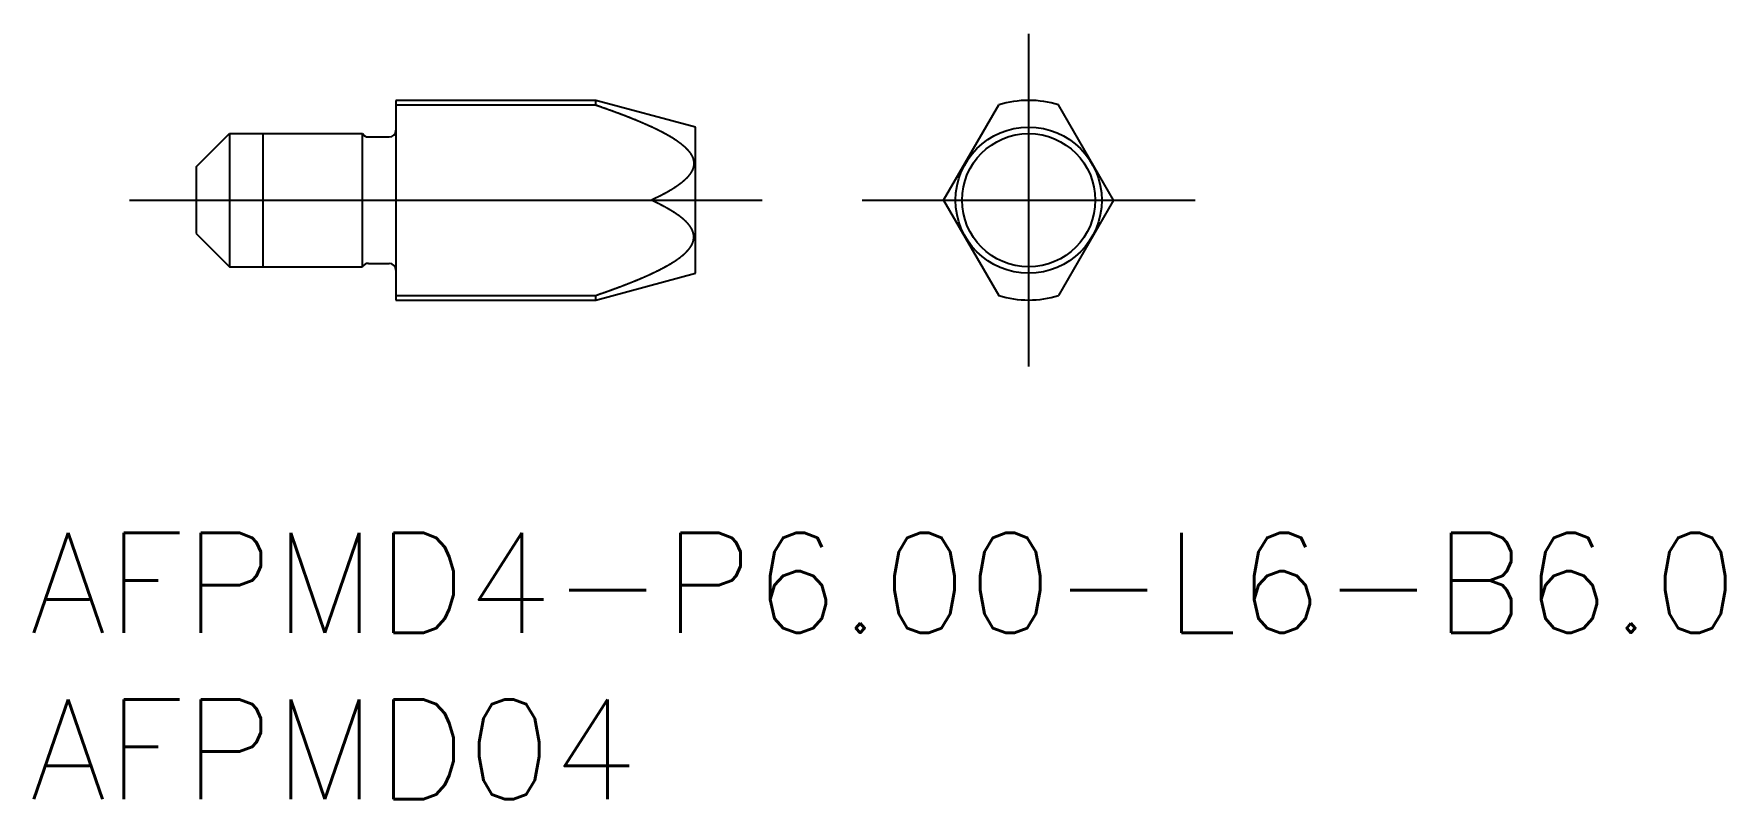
# Model space of a CAD drawing. Extents: x -29.9 to 20.9, y -18 to 5.
import ezdxf

# ---------------------------------------------------------------- set-up
doc = ezdxf.new("R2010")
doc.units = 0
doc.linetypes.add('CENTER', pattern=[50.8, 31.75, -6.35, 6.35, -6.35])
doc.linetypes.add('DASHED', pattern=[19.05, 12.7, -6.35])
doc.layers.get('0').update_dxf_attribs({"linetype": 'CONTINUOUS'})
doc.layers.add('CENTER', color=1, linetype='CONTINUOUS')
doc.styles.get("Standard").update_dxf_attribs({"font": 'txt.shx', "height": 3, "bigfont": 'bigfont.shx'})

msp = doc.modelspace()

# ---------------------------------------------------------------- linework, layer by layer
at = {"color": 7, "linetype": 'CONTINUOUS'}
for p, q in [((-19, 3), (-19, -3)), ((-13, 3), (-19, 3)), ((-19, 2.862), (-13, 2.862)), ((-10, 2.196), (-13, 3)), ((-13, 2.862), (-13, 3)), ((-2.552, 0), (-0.9, 2.862)), ((2.552, 0), (0.9, 2.862)), ((-10, 0), (-10, 2.196)), ((-25, 1), (-24, 2)), ((-24, 2), (-20, 2)), ((-24, 2), (-24, -2)), ((-23, 2), (-23, -2)), ((-20, -2), (-20, 2)), ((-19.827, 1.9), (-19.2, 1.9)), ((-25, 1), (-25, -1)), ((-19, 0), (-11.329, 0)), ((-10, -2.196), (-10, 0)), ((-2.552, 0), (-0.9, -2.862)), ((2.552, 0), (0.9, -2.862)), ((-25, -1), (-24, -2)), ((-24, -2), (-20, -2)), ((-19.827, -1.9), (-19.2, -1.9)), ((-13, -3), (-10, -2.196)), ((-19, -2.862), (-13, -2.862)), ((-19, -3), (-13, -3)), ((-13, -3), (-13, -2.862))]:
    msp.add_line(p, q, dxfattribs=at)
at = {"color": 7}
for points in [[(-13, 2.862, 0), (-12.993, 2.859, 0), (-12.985, 2.857, 0), (-12.978, 2.854, 0), (-12.97, 2.852, 0), (-12.963, 2.849, 0), (-12.956, 2.847, 0), (-12.948, 2.844, 0), (-12.941, 2.841, 0), (-12.934, 2.839, 0), (-12.926, 2.836, 0), (-12.919, 2.834, 0), (-12.911, 2.831, 0), (-12.904, 2.829, 0), (-12.897, 2.826, 0), (-12.889, 2.824, 0), (-12.882, 2.821, 0), (-12.874, 2.818, 0), (-12.867, 2.816, 0), (-12.86, 2.813, 0), (-12.852, 2.811, 0), (-12.845, 2.808, 0), (-12.838, 2.806, 0), (-12.83, 2.803, 0), (-12.823, 2.8, 0), (-12.816, 2.798, 0), (-12.808, 2.795, 0), (-12.801, 2.793, 0), (-12.793, 2.79, 0), (-12.786, 2.788, 0), (-12.779, 2.785, 0), (-12.771, 2.782, 0), (-12.764, 2.78, 0), (-12.757, 2.777, 0), (-12.749, 2.775, 0), (-12.742, 2.772, 0), (-12.734, 2.769, 0), (-12.727, 2.767, 0), (-12.72, 2.764, 0), (-12.712, 2.762, 0), (-12.705, 2.759, 0), (-12.698, 2.756, 0), (-12.69, 2.754, 0), (-12.683, 2.751, 0), (-12.676, 2.749, 0), (-12.668, 2.746, 0), (-12.661, 2.743, 0), (-12.654, 2.741, 0), (-12.646, 2.738, 0), (-12.639, 2.735, 0), (-12.632, 2.733, 0), (-12.624, 2.73, 0), (-12.617, 2.728, 0), (-12.61, 2.725, 0), (-12.602, 2.722, 0), (-12.595, 2.72, 0), (-12.588, 2.717, 0), (-12.58, 2.714, 0), (-12.573, 2.712, 0), (-12.566, 2.709, 0), (-12.558, 2.706, 0), (-12.551, 2.704, 0), (-12.543, 2.701, 0), (-12.536, 2.699, 0), (-12.529, 2.696, 0), (-12.521, 2.693, 0), (-12.514, 2.691, 0), (-12.507, 2.688, 0), (-12.499, 2.685, 0), (-12.492, 2.683, 0), (-12.485, 2.68, 0), (-12.477, 2.677, 0), (-12.47, 2.675, 0), (-12.463, 2.672, 0), (-12.456, 2.669, 0), (-12.448, 2.666, 0), (-12.441, 2.664, 0), (-12.434, 2.661, 0), (-12.426, 2.658, 0), (-12.419, 2.656, 0), (-12.412, 2.653, 0), (-12.404, 2.65, 0), (-12.397, 2.648, 0), (-12.39, 2.645, 0), (-12.383, 2.642, 0), (-12.375, 2.64, 0), (-12.368, 2.637, 0), (-12.361, 2.634, 0), (-12.353, 2.631, 0), (-12.346, 2.629, 0), (-12.339, 2.626, 0), (-12.331, 2.623, 0), (-12.324, 2.621, 0), (-12.317, 2.618, 0), (-12.309, 2.615, 0), (-12.302, 2.612, 0), (-12.295, 2.61, 0), (-12.288, 2.607, 0), (-12.28, 2.604, 0), (-12.273, 2.601, 0), (-12.266, 2.599, 0), (-12.258, 2.596, 0), (-12.251, 2.593, 0), (-12.244, 2.59, 0), (-12.237, 2.588, 0), (-12.229, 2.585, 0), (-12.222, 2.582, 0), (-12.215, 2.579, 0), (-12.208, 2.577, 0), (-12.2, 2.574, 0), (-12.193, 2.571, 0), (-12.186, 2.568, 0), (-12.179, 2.565, 0), (-12.171, 2.563, 0), (-12.164, 2.56, 0), (-12.157, 2.557, 0), (-12.149, 2.554, 0), (-12.142, 2.551, 0), (-12.135, 2.549, 0), (-12.128, 2.546, 0), (-12.12, 2.543, 0), (-12.113, 2.54, 0), (-12.106, 2.537, 0), (-12.099, 2.535, 0), (-12.091, 2.532, 0), (-12.084, 2.529, 0), (-12.077, 2.526, 0), (-12.07, 2.523, 0), (-12.062, 2.521, 0), (-12.055, 2.518, 0), (-12.048, 2.515, 0), (-12.041, 2.512, 0), (-12.034, 2.509, 0), (-12.026, 2.506, 0), (-12.019, 2.504, 0), (-12.012, 2.501, 0), (-12.005, 2.498, 0), (-11.998, 2.495, 0), (-11.99, 2.492, 0), (-11.983, 2.489, 0), (-11.976, 2.486, 0), (-11.969, 2.483, 0), (-11.961, 2.481, 0), (-11.954, 2.478, 0), (-11.947, 2.475, 0), (-11.94, 2.472, 0), (-11.932, 2.469, 0), (-11.925, 2.466, 0), (-11.918, 2.463, 0), (-11.911, 2.46, 0), (-11.904, 2.458, 0), (-11.896, 2.455, 0), (-11.889, 2.452, 0), (-11.882, 2.449, 0), (-11.875, 2.446, 0), (-11.868, 2.443, 0), (-11.861, 2.44, 0), (-11.853, 2.437, 0), (-11.846, 2.434, 0), (-11.839, 2.431, 0), (-11.832, 2.428, 0), (-11.825, 2.425, 0), (-11.817, 2.422, 0), (-11.81, 2.42, 0), (-11.803, 2.417, 0), (-11.796, 2.414, 0), (-11.789, 2.411, 0), (-11.782, 2.408, 0), (-11.774, 2.405, 0), (-11.767, 2.402, 0), (-11.76, 2.399, 0), (-11.753, 2.396, 0), (-11.746, 2.393, 0), (-11.739, 2.39, 0), (-11.731, 2.387, 0), (-11.724, 2.384, 0), (-11.717, 2.381, 0), (-11.71, 2.378, 0), (-11.703, 2.375, 0), (-11.696, 2.372, 0), (-11.688, 2.369, 0), (-11.681, 2.366, 0), (-11.674, 2.363, 0), (-11.667, 2.36, 0), (-11.66, 2.357, 0), (-11.653, 2.354, 0), (-11.646, 2.351, 0), (-11.639, 2.348, 0), (-11.631, 2.345, 0), (-11.624, 2.342, 0), (-11.617, 2.339, 0), (-11.61, 2.336, 0), (-11.603, 2.333, 0), (-11.596, 2.329, 0), (-11.589, 2.326, 0), (-11.582, 2.323, 0), (-11.575, 2.32, 0), (-11.567, 2.317, 0), (-11.56, 2.314, 0), (-11.553, 2.311, 0), (-11.546, 2.308, 0), (-11.539, 2.305, 0), (-11.532, 2.302, 0), (-11.525, 2.299, 0), (-11.518, 2.296, 0), (-11.511, 2.292, 0), (-11.504, 2.289, 0), (-11.496, 2.286, 0), (-11.489, 2.283, 0), (-11.482, 2.28, 0), (-11.475, 2.277, 0), (-11.468, 2.274, 0), (-11.461, 2.27, 0), (-11.454, 2.267, 0), (-11.447, 2.264, 0), (-11.44, 2.261, 0), (-11.433, 2.258, 0), (-11.426, 2.255, 0), (-11.419, 2.251, 0), (-11.412, 2.248, 0), (-11.405, 2.245, 0), (-11.398, 2.242, 0), (-11.39, 2.239, 0), (-11.383, 2.235, 0), (-11.376, 2.232, 0), (-11.369, 2.229, 0), (-11.362, 2.226, 0), (-11.355, 2.223, 0), (-11.348, 2.219, 0), (-11.341, 2.216, 0), (-11.334, 2.213, 0), (-11.327, 2.21, 0), (-11.32, 2.206, 0), (-11.313, 2.203, 0), (-11.306, 2.2, 0), (-11.299, 2.196, 0), (-11.292, 2.193, 0), (-11.285, 2.19, 0), (-11.278, 2.187, 0), (-11.271, 2.183, 0), (-11.264, 2.18, 0), (-11.257, 2.177, 0), (-11.25, 2.173, 0), (-11.243, 2.17, 0), (-11.236, 2.167, 0), (-11.229, 2.163, 0), (-11.222, 2.16, 0), (-11.216, 2.157, 0), (-11.209, 2.153, 0), (-11.202, 2.15, 0), (-11.195, 2.147, 0), (-11.188, 2.143, 0), (-11.181, 2.14, 0), (-11.174, 2.136, 0), (-11.167, 2.133, 0), (-11.16, 2.13, 0), (-11.153, 2.126, 0), (-11.146, 2.123, 0), (-11.139, 2.119, 0), (-11.132, 2.116, 0), (-11.126, 2.113, 0), (-11.119, 2.109, 0), (-11.112, 2.106, 0), (-11.105, 2.102, 0), (-11.098, 2.099, 0), (-11.091, 2.095, 0), (-11.084, 2.092, 0), (-11.077, 2.088, 0), (-11.07, 2.085, 0), (-11.064, 2.081, 0), (-11.057, 2.078, 0), (-11.05, 2.074, 0), (-11.043, 2.071, 0), (-11.036, 2.067, 0), (-11.029, 2.064, 0), (-11.023, 2.06, 0), (-11.016, 2.057, 0), (-11.009, 2.053, 0), (-11.002, 2.05, 0), (-10.995, 2.046, 0), (-10.989, 2.043, 0), (-10.982, 2.039, 0), (-10.975, 2.035, 0), (-10.968, 2.032, 0), (-10.961, 2.028, 0), (-10.955, 2.025, 0), (-10.948, 2.021, 0), (-10.941, 2.017, 0), (-10.934, 2.014, 0), (-10.928, 2.01, 0), (-10.921, 2.006, 0), (-10.914, 2.003, 0), (-10.908, 1.999, 0), (-10.901, 1.995, 0), (-10.894, 1.992, 0), (-10.887, 1.988, 0), (-10.881, 1.984, 0), (-10.874, 1.981, 0), (-10.867, 1.977, 0), (-10.861, 1.973, 0), (-10.854, 1.969, 0), (-10.848, 1.966, 0), (-10.841, 1.962, 0), (-10.834, 1.958, 0), (-10.828, 1.954, 0), (-10.821, 1.951, 0), (-10.814, 1.947, 0), (-10.808, 1.943, 0), (-10.801, 1.939, 0), (-10.795, 1.935, 0), (-10.788, 1.931, 0), (-10.781, 1.928, 0), (-10.775, 1.924, 0), (-10.768, 1.92, 0), (-10.762, 1.916, 0), (-10.755, 1.912, 0), (-10.749, 1.908, 0), (-10.742, 1.904, 0), (-10.736, 1.9, 0), (-10.729, 1.896, 0), (-10.723, 1.892, 0), (-10.716, 1.889, 0), (-10.71, 1.885, 0), (-10.703, 1.881, 0), (-10.697, 1.877, 0), (-10.691, 1.873, 0), (-10.684, 1.869, 0), (-10.678, 1.864, 0), (-10.671, 1.86, 0), (-10.665, 1.856, 0), (-10.659, 1.852, 0), (-10.652, 1.848, 0), (-10.646, 1.844, 0), (-10.639, 1.84, 0), (-10.633, 1.836, 0), (-10.627, 1.832, 0), (-10.62, 1.828, 0), (-10.614, 1.823, 0), (-10.608, 1.819, 0), (-10.602, 1.815, 0), (-10.595, 1.811, 0), (-10.589, 1.807, 0), (-10.583, 1.802, 0), (-10.577, 1.798, 0), (-10.57, 1.794, 0), (-10.564, 1.789, 0), (-10.558, 1.785, 0), (-10.552, 1.781, 0), (-10.546, 1.777, 0), (-10.539, 1.772, 0), (-10.533, 1.768, 0), (-10.527, 1.763, 0), (-10.521, 1.759, 0), (-10.515, 1.755, 0), (-10.509, 1.75, 0), (-10.503, 1.746, 0), (-10.497, 1.741, 0), (-10.491, 1.737, 0), (-10.484, 1.732, 0), (-10.478, 1.728, 0), (-10.472, 1.723, 0), (-10.466, 1.719, 0), (-10.46, 1.714, 0), (-10.454, 1.71, 0), (-10.448, 1.705, 0), (-10.443, 1.7, 0), (-10.437, 1.696, 0), (-10.431, 1.691, 0), (-10.425, 1.686, 0), (-10.419, 1.682, 0), (-10.413, 1.677, 0), (-10.407, 1.672, 0), (-10.401, 1.667, 0), (-10.396, 1.663, 0), (-10.39, 1.658, 0), (-10.384, 1.653, 0), (-10.378, 1.648, 0), (-10.373, 1.643, 0), (-10.367, 1.638, 0), (-10.361, 1.634, 0), (-10.356, 1.629, 0), (-10.35, 1.624, 0), (-10.345, 1.619, 0), (-10.339, 1.614, 0), (-10.334, 1.609, 0), (-10.328, 1.604, 0), (-10.323, 1.599, 0), (-10.317, 1.594, 0), (-10.312, 1.588, 0), (-10.306, 1.583, 0), (-10.301, 1.578, 0), (-10.296, 1.573, 0), (-10.29, 1.568, 0), (-10.285, 1.563, 0), (-10.28, 1.557, 0), (-10.275, 1.552, 0), (-10.27, 1.547, 0), (-10.265, 1.542, 0), (-10.26, 1.536, 0), (-10.255, 1.531, 0), (-10.25, 1.526, 0), (-10.245, 1.52, 0), (-10.24, 1.515, 0), (-10.235, 1.509, 0), (-10.23, 1.504, 0), (-10.225, 1.498, 0), (-10.22, 1.493, 0), (-10.216, 1.487, 0), (-10.211, 1.482, 0), (-10.206, 1.476, 0), (-10.201, 1.47, 0), (-10.197, 1.464, 0), (-10.192, 1.459, 0), (-10.188, 1.453, 0), (-10.184, 1.447, 0), (-10.179, 1.441, 0), (-10.175, 1.436, 0), (-10.171, 1.43, 0), (-10.166, 1.424, 0), (-10.162, 1.418, 0), (-10.158, 1.412, 0), (-10.154, 1.406, 0), (-10.15, 1.4, 0), (-10.146, 1.394, 0), (-10.142, 1.388, 0), (-10.139, 1.382, 0), (-10.135, 1.376, 0), (-10.131, 1.369, 0), (-10.127, 1.363, 0), (-10.124, 1.357, 0), (-10.12, 1.351, 0), (-10.117, 1.345, 0), (-10.114, 1.338, 0), (-10.111, 1.332, 0), (-10.107, 1.326, 0), (-10.104, 1.319, 0), (-10.101, 1.313, 0), (-10.098, 1.306, 0), (-10.095, 1.3, 0), (-10.093, 1.293, 0), (-10.09, 1.287, 0), (-10.087, 1.28, 0), (-10.085, 1.274, 0), (-10.082, 1.267, 0), (-10.08, 1.261, 0), (-10.078, 1.254, 0), (-10.076, 1.247, 0), (-10.074, 1.241, 0), (-10.072, 1.234, 0), (-10.07, 1.227, 0), (-10.068, 1.22, 0), (-10.066, 1.214, 0), (-10.065, 1.207, 0), (-10.063, 1.2, 0), (-10.062, 1.193, 0), (-10.061, 1.186, 0), (-10.06, 1.179, 0), (-10.059, 1.173, 0), (-10.058, 1.166, 0), (-10.057, 1.159, 0), (-10.056, 1.152, 0), (-10.055, 1.145, 0), (-10.055, 1.138, 0), (-10.054, 1.131, 0), (-10.054, 1.124, 0), (-10.054, 1.117, 0), (-10.054, 1.11, 0), (-10.053, 1.103, 0), (-10.053, 1.097, 0), (-10.054, 1.09, 0), (-10.054, 1.083, 0), (-10.054, 1.076, 0), (-10.055, 1.069, 0), (-10.055, 1.062, 0), (-10.056, 1.055, 0), (-10.057, 1.048, 0), (-10.058, 1.041, 0), (-10.059, 1.034, 0), (-10.06, 1.027, 0), (-10.061, 1.02, 0), (-10.062, 1.014, 0), (-10.064, 1.007, 0), (-10.065, 1, 0), (-10.067, 0.993, 0), (-10.069, 0.986, 0), (-10.071, 0.98, 0), (-10.073, 0.973, 0), (-10.075, 0.966, 0), (-10.077, 0.959, 0), (-10.079, 0.953, 0), (-10.081, 0.946, 0), (-10.084, 0.939, 0), (-10.086, 0.933, 0), (-10.089, 0.926, 0), (-10.092, 0.92, 0), (-10.094, 0.913, 0), (-10.097, 0.907, 0), (-10.1, 0.9, 0), (-10.103, 0.894, 0), (-10.106, 0.887, 0), (-10.109, 0.881, 0), (-10.113, 0.875, 0), (-10.116, 0.868, 0), (-10.119, 0.862, 0), (-10.123, 0.856, 0), (-10.126, 0.85, 0), (-10.13, 0.843, 0), (-10.133, 0.837, 0), (-10.137, 0.831, 0), (-10.141, 0.825, 0), (-10.145, 0.819, 0), (-10.149, 0.813, 0), (-10.153, 0.807, 0), (-10.157, 0.801, 0), (-10.161, 0.795, 0), (-10.165, 0.789, 0), (-10.169, 0.783, 0), (-10.173, 0.777, 0), (-10.178, 0.771, 0), (-10.182, 0.765, 0), (-10.186, 0.76, 0), (-10.191, 0.754, 0), (-10.195, 0.748, 0), (-10.2, 0.742, 0), (-10.204, 0.737, 0), (-10.209, 0.731, 0), (-10.214, 0.725, 0), (-10.218, 0.72, 0), (-10.223, 0.714, 0), (-10.228, 0.709, 0), (-10.233, 0.703, 0), (-10.238, 0.698, 0), (-10.242, 0.692, 0), (-10.248, 0.687, 0), (-10.252, 0.682, 0), (-10.258, 0.676, 0), (-10.263, 0.671, 0), (-10.268, 0.666, 0), (-10.273, 0.66, 0), (-10.278, 0.655, 0), (-10.283, 0.65, 0), (-10.288, 0.644, 0), (-10.294, 0.639, 0), (-10.299, 0.634, 0), (-10.304, 0.629, 0), (-10.31, 0.624, 0), (-10.315, 0.619, 0), (-10.32, 0.614, 0), (-10.326, 0.608, 0), (-10.332, 0.603, 0), (-10.337, 0.598, 0), (-10.342, 0.593, 0), (-10.348, 0.588, 0), (-10.354, 0.583, 0), (-10.359, 0.579, 0), (-10.365, 0.574, 0), (-10.371, 0.569, 0), (-10.376, 0.564, 0), (-10.382, 0.559, 0), (-10.388, 0.554, 0), (-10.393, 0.549, 0), (-10.399, 0.545, 0), (-10.405, 0.54, 0), (-10.411, 0.535, 0), (-10.417, 0.53, 0), (-10.423, 0.526, 0), (-10.428, 0.521, 0), (-10.434, 0.516, 0), (-10.44, 0.512, 0), (-10.446, 0.507, 0), (-10.452, 0.503, 0), (-10.458, 0.498, 0), (-10.464, 0.493, 0), (-10.47, 0.489, 0), (-10.476, 0.484, 0), (-10.482, 0.48, 0), (-10.488, 0.475, 0), (-10.494, 0.471, 0), (-10.5, 0.466, 0), (-10.506, 0.462, 0), (-10.512, 0.458, 0), (-10.518, 0.453, 0), (-10.524, 0.449, 0), (-10.53, 0.444, 0), (-10.537, 0.44, 0), (-10.543, 0.436, 0), (-10.549, 0.432, 0), (-10.555, 0.427, 0), (-10.561, 0.423, 0), (-10.567, 0.419, 0), (-10.573, 0.414, 0), (-10.58, 0.41, 0), (-10.586, 0.406, 0), (-10.592, 0.402, 0), (-10.598, 0.398, 0), (-10.605, 0.393, 0), (-10.611, 0.389, 0), (-10.617, 0.385, 0), (-10.624, 0.381, 0), (-10.63, 0.377, 0), (-10.636, 0.373, 0), (-10.643, 0.369, 0), (-10.649, 0.364, 0), (-10.655, 0.36, 0), (-10.662, 0.356, 0), (-10.668, 0.352, 0), (-10.674, 0.348, 0), (-10.681, 0.344, 0), (-10.687, 0.34, 0), (-10.694, 0.336, 0), (-10.7, 0.332, 0), (-10.706, 0.328, 0), (-10.713, 0.324, 0), (-10.719, 0.32, 0), (-10.726, 0.316, 0), (-10.732, 0.312, 0), (-10.739, 0.309, 0), (-10.745, 0.305, 0), (-10.752, 0.301, 0), (-10.758, 0.297, 0), (-10.765, 0.293, 0), (-10.771, 0.289, 0), (-10.778, 0.285, 0), (-10.784, 0.281, 0), (-10.791, 0.278, 0), (-10.797, 0.274, 0), (-10.804, 0.27, 0), (-10.81, 0.266, 0), (-10.817, 0.262, 0), (-10.824, 0.259, 0), (-10.83, 0.255, 0), (-10.837, 0.251, 0), (-10.844, 0.247, 0), (-10.85, 0.243, 0), (-10.857, 0.24, 0), (-10.863, 0.236, 0), (-10.87, 0.232, 0), (-10.877, 0.229, 0), (-10.883, 0.225, 0), (-10.89, 0.221, 0), (-10.897, 0.217, 0), (-10.903, 0.214, 0), (-10.91, 0.21, 0), (-10.917, 0.206, 0), (-10.923, 0.203, 0), (-10.93, 0.199, 0), (-10.937, 0.195, 0), (-10.944, 0.192, 0), (-10.95, 0.188, 0), (-10.957, 0.185, 0), (-10.964, 0.181, 0), (-10.97, 0.177, 0), (-10.977, 0.174, 0), (-10.984, 0.17, 0), (-10.991, 0.167, 0), (-10.998, 0.163, 0), (-11.004, 0.159, 0), (-11.011, 0.156, 0), (-11.018, 0.152, 0), (-11.025, 0.149, 0), (-11.031, 0.145, 0), (-11.038, 0.142, 0), (-11.045, 0.138, 0), (-11.052, 0.135, 0), (-11.059, 0.131, 0), (-11.066, 0.128, 0), (-11.072, 0.124, 0), (-11.079, 0.121, 0), (-11.086, 0.117, 0), (-11.093, 0.114, 0), (-11.1, 0.11, 0), (-11.107, 0.107, 0), (-11.114, 0.104, 0), (-11.12, 0.1, 0), (-11.127, 0.097, 0), (-11.134, 0.093, 0), (-11.141, 0.09, 0), (-11.148, 0.086, 0), (-11.155, 0.083, 0), (-11.162, 0.08, 0), (-11.169, 0.076, 0), (-11.176, 0.073, 0), (-11.183, 0.07, 0), (-11.19, 0.066, 0), (-11.197, 0.063, 0), (-11.204, 0.059, 0), (-11.21, 0.056, 0), (-11.217, 0.053, 0), (-11.224, 0.049, 0), (-11.231, 0.046, 0), (-11.238, 0.043, 0), (-11.245, 0.039, 0), (-11.252, 0.036, 0), (-11.259, 0.033, 0), (-11.266, 0.029, 0), (-11.273, 0.026, 0), (-11.28, 0.023, 0), (-11.287, 0.02, 0), (-11.294, 0.016, 0), (-11.301, 0.013, 0), (-11.308, 0.01, 0), (-11.315, 0.007, 0), (-11.322, 0.003, 0), (-11.329, 0, 0)], [(-13, -2.862, 0), (-12.993, -2.859, 0), (-12.985, -2.857, 0), (-12.978, -2.854, 0), (-12.97, -2.852, 0), (-12.963, -2.849, 0), (-12.956, -2.847, 0), (-12.948, -2.844, 0), (-12.941, -2.841, 0), (-12.934, -2.839, 0), (-12.926, -2.836, 0), (-12.919, -2.834, 0), (-12.911, -2.831, 0), (-12.904, -2.829, 0), (-12.897, -2.826, 0), (-12.889, -2.824, 0), (-12.882, -2.821, 0), (-12.874, -2.818, 0), (-12.867, -2.816, 0), (-12.86, -2.813, 0), (-12.852, -2.811, 0), (-12.845, -2.808, 0), (-12.838, -2.806, 0), (-12.83, -2.803, 0), (-12.823, -2.8, 0), (-12.816, -2.798, 0), (-12.808, -2.795, 0), (-12.801, -2.793, 0), (-12.793, -2.79, 0), (-12.786, -2.788, 0), (-12.779, -2.785, 0), (-12.771, -2.782, 0), (-12.764, -2.78, 0), (-12.757, -2.777, 0), (-12.749, -2.775, 0), (-12.742, -2.772, 0), (-12.734, -2.769, 0), (-12.727, -2.767, 0), (-12.72, -2.764, 0), (-12.712, -2.762, 0), (-12.705, -2.759, 0), (-12.698, -2.756, 0), (-12.69, -2.754, 0), (-12.683, -2.751, 0), (-12.676, -2.749, 0), (-12.668, -2.746, 0), (-12.661, -2.743, 0), (-12.654, -2.741, 0), (-12.646, -2.738, 0), (-12.639, -2.735, 0), (-12.632, -2.733, 0), (-12.624, -2.73, 0), (-12.617, -2.728, 0), (-12.61, -2.725, 0), (-12.602, -2.722, 0), (-12.595, -2.72, 0), (-12.588, -2.717, 0), (-12.58, -2.714, 0), (-12.573, -2.712, 0), (-12.566, -2.709, 0), (-12.558, -2.706, 0), (-12.551, -2.704, 0), (-12.543, -2.701, 0), (-12.536, -2.699, 0), (-12.529, -2.696, 0), (-12.521, -2.693, 0), (-12.514, -2.691, 0), (-12.507, -2.688, 0), (-12.499, -2.685, 0), (-12.492, -2.683, 0), (-12.485, -2.68, 0), (-12.477, -2.677, 0), (-12.47, -2.675, 0), (-12.463, -2.672, 0), (-12.456, -2.669, 0), (-12.448, -2.666, 0), (-12.441, -2.664, 0), (-12.434, -2.661, 0), (-12.426, -2.658, 0), (-12.419, -2.656, 0), (-12.412, -2.653, 0), (-12.404, -2.65, 0), (-12.397, -2.648, 0), (-12.39, -2.645, 0), (-12.383, -2.642, 0), (-12.375, -2.64, 0), (-12.368, -2.637, 0), (-12.361, -2.634, 0), (-12.353, -2.631, 0), (-12.346, -2.629, 0), (-12.339, -2.626, 0), (-12.331, -2.623, 0), (-12.324, -2.621, 0), (-12.317, -2.618, 0), (-12.309, -2.615, 0), (-12.302, -2.612, 0), (-12.295, -2.61, 0), (-12.288, -2.607, 0), (-12.28, -2.604, 0), (-12.273, -2.601, 0), (-12.266, -2.599, 0), (-12.258, -2.596, 0), (-12.251, -2.593, 0), (-12.244, -2.59, 0), (-12.237, -2.588, 0), (-12.229, -2.585, 0), (-12.222, -2.582, 0), (-12.215, -2.579, 0), (-12.208, -2.577, 0), (-12.2, -2.574, 0), (-12.193, -2.571, 0), (-12.186, -2.568, 0), (-12.179, -2.565, 0), (-12.171, -2.563, 0), (-12.164, -2.56, 0), (-12.157, -2.557, 0), (-12.149, -2.554, 0), (-12.142, -2.551, 0), (-12.135, -2.549, 0), (-12.128, -2.546, 0), (-12.12, -2.543, 0), (-12.113, -2.54, 0), (-12.106, -2.537, 0), (-12.099, -2.535, 0), (-12.091, -2.532, 0), (-12.084, -2.529, 0), (-12.077, -2.526, 0), (-12.07, -2.523, 0), (-12.062, -2.521, 0), (-12.055, -2.518, 0), (-12.048, -2.515, 0), (-12.041, -2.512, 0), (-12.034, -2.509, 0), (-12.026, -2.506, 0), (-12.019, -2.504, 0), (-12.012, -2.501, 0), (-12.005, -2.498, 0), (-11.998, -2.495, 0), (-11.99, -2.492, 0), (-11.983, -2.489, 0), (-11.976, -2.486, 0), (-11.969, -2.483, 0), (-11.961, -2.481, 0), (-11.954, -2.478, 0), (-11.947, -2.475, 0), (-11.94, -2.472, 0), (-11.932, -2.469, 0), (-11.925, -2.466, 0), (-11.918, -2.463, 0), (-11.911, -2.46, 0), (-11.904, -2.458, 0), (-11.896, -2.455, 0), (-11.889, -2.452, 0), (-11.882, -2.449, 0), (-11.875, -2.446, 0), (-11.868, -2.443, 0), (-11.861, -2.44, 0), (-11.853, -2.437, 0), (-11.846, -2.434, 0), (-11.839, -2.431, 0), (-11.832, -2.428, 0), (-11.825, -2.425, 0), (-11.817, -2.422, 0), (-11.81, -2.42, 0), (-11.803, -2.417, 0), (-11.796, -2.414, 0), (-11.789, -2.411, 0), (-11.782, -2.408, 0), (-11.774, -2.405, 0), (-11.767, -2.402, 0), (-11.76, -2.399, 0), (-11.753, -2.396, 0), (-11.746, -2.393, 0), (-11.739, -2.39, 0), (-11.731, -2.387, 0), (-11.724, -2.384, 0), (-11.717, -2.381, 0), (-11.71, -2.378, 0), (-11.703, -2.375, 0), (-11.696, -2.372, 0), (-11.688, -2.369, 0), (-11.681, -2.366, 0), (-11.674, -2.363, 0), (-11.667, -2.36, 0), (-11.66, -2.357, 0), (-11.653, -2.354, 0), (-11.646, -2.351, 0), (-11.639, -2.348, 0), (-11.631, -2.345, 0), (-11.624, -2.342, 0), (-11.617, -2.339, 0), (-11.61, -2.336, 0), (-11.603, -2.333, 0), (-11.596, -2.329, 0), (-11.589, -2.326, 0), (-11.582, -2.323, 0), (-11.575, -2.32, 0), (-11.567, -2.317, 0), (-11.56, -2.314, 0), (-11.553, -2.311, 0), (-11.546, -2.308, 0), (-11.539, -2.305, 0), (-11.532, -2.302, 0), (-11.525, -2.299, 0), (-11.518, -2.296, 0), (-11.511, -2.292, 0), (-11.504, -2.289, 0), (-11.496, -2.286, 0), (-11.489, -2.283, 0), (-11.482, -2.28, 0), (-11.475, -2.277, 0), (-11.468, -2.274, 0), (-11.461, -2.27, 0), (-11.454, -2.267, 0), (-11.447, -2.264, 0), (-11.44, -2.261, 0), (-11.433, -2.258, 0), (-11.426, -2.255, 0), (-11.419, -2.251, 0), (-11.412, -2.248, 0), (-11.405, -2.245, 0), (-11.398, -2.242, 0), (-11.39, -2.239, 0), (-11.383, -2.235, 0), (-11.376, -2.232, 0), (-11.369, -2.229, 0), (-11.362, -2.226, 0), (-11.355, -2.223, 0), (-11.348, -2.219, 0), (-11.341, -2.216, 0), (-11.334, -2.213, 0), (-11.327, -2.21, 0), (-11.32, -2.206, 0), (-11.313, -2.203, 0), (-11.306, -2.2, 0), (-11.299, -2.196, 0), (-11.292, -2.193, 0), (-11.285, -2.19, 0), (-11.278, -2.187, 0), (-11.271, -2.183, 0), (-11.264, -2.18, 0), (-11.257, -2.177, 0), (-11.25, -2.173, 0), (-11.243, -2.17, 0), (-11.236, -2.167, 0), (-11.229, -2.163, 0), (-11.222, -2.16, 0), (-11.216, -2.157, 0), (-11.209, -2.153, 0), (-11.202, -2.15, 0), (-11.195, -2.147, 0), (-11.188, -2.143, 0), (-11.181, -2.14, 0), (-11.174, -2.136, 0), (-11.167, -2.133, 0), (-11.16, -2.13, 0), (-11.153, -2.126, 0), (-11.146, -2.123, 0), (-11.139, -2.119, 0), (-11.132, -2.116, 0), (-11.126, -2.113, 0), (-11.119, -2.109, 0), (-11.112, -2.106, 0), (-11.105, -2.102, 0), (-11.098, -2.099, 0), (-11.091, -2.095, 0), (-11.084, -2.092, 0), (-11.077, -2.088, 0), (-11.07, -2.085, 0), (-11.064, -2.081, 0), (-11.057, -2.078, 0), (-11.05, -2.074, 0), (-11.043, -2.071, 0), (-11.036, -2.067, 0), (-11.029, -2.064, 0), (-11.023, -2.06, 0), (-11.016, -2.057, 0), (-11.009, -2.053, 0), (-11.002, -2.05, 0), (-10.995, -2.046, 0), (-10.989, -2.043, 0), (-10.982, -2.039, 0), (-10.975, -2.035, 0), (-10.968, -2.032, 0), (-10.961, -2.028, 0), (-10.955, -2.025, 0), (-10.948, -2.021, 0), (-10.941, -2.017, 0), (-10.934, -2.014, 0), (-10.928, -2.01, 0), (-10.921, -2.006, 0), (-10.914, -2.003, 0), (-10.908, -1.999, 0), (-10.901, -1.995, 0), (-10.894, -1.992, 0), (-10.887, -1.988, 0), (-10.881, -1.984, 0), (-10.874, -1.981, 0), (-10.867, -1.977, 0), (-10.861, -1.973, 0), (-10.854, -1.969, 0), (-10.848, -1.966, 0), (-10.841, -1.962, 0), (-10.834, -1.958, 0), (-10.828, -1.954, 0), (-10.821, -1.951, 0), (-10.814, -1.947, 0), (-10.808, -1.943, 0), (-10.801, -1.939, 0), (-10.795, -1.935, 0), (-10.788, -1.931, 0), (-10.781, -1.928, 0), (-10.775, -1.924, 0), (-10.768, -1.92, 0), (-10.762, -1.916, 0), (-10.755, -1.912, 0), (-10.749, -1.908, 0), (-10.742, -1.904, 0), (-10.736, -1.9, 0), (-10.729, -1.896, 0), (-10.723, -1.892, 0), (-10.716, -1.889, 0), (-10.71, -1.885, 0), (-10.703, -1.881, 0), (-10.697, -1.877, 0), (-10.691, -1.873, 0), (-10.684, -1.869, 0), (-10.678, -1.864, 0), (-10.671, -1.86, 0), (-10.665, -1.856, 0), (-10.659, -1.852, 0), (-10.652, -1.848, 0), (-10.646, -1.844, 0), (-10.639, -1.84, 0), (-10.633, -1.836, 0), (-10.627, -1.832, 0), (-10.62, -1.828, 0), (-10.614, -1.823, 0), (-10.608, -1.819, 0), (-10.602, -1.815, 0), (-10.595, -1.811, 0), (-10.589, -1.807, 0), (-10.583, -1.802, 0), (-10.577, -1.798, 0), (-10.57, -1.794, 0), (-10.564, -1.789, 0), (-10.558, -1.785, 0), (-10.552, -1.781, 0), (-10.546, -1.777, 0), (-10.539, -1.772, 0), (-10.533, -1.768, 0), (-10.527, -1.763, 0), (-10.521, -1.759, 0), (-10.515, -1.755, 0), (-10.509, -1.75, 0), (-10.503, -1.746, 0), (-10.497, -1.741, 0), (-10.491, -1.737, 0), (-10.484, -1.732, 0), (-10.478, -1.728, 0), (-10.472, -1.723, 0), (-10.466, -1.719, 0), (-10.46, -1.714, 0), (-10.454, -1.71, 0), (-10.448, -1.705, 0), (-10.443, -1.7, 0), (-10.437, -1.696, 0), (-10.431, -1.691, 0), (-10.425, -1.686, 0), (-10.419, -1.682, 0), (-10.413, -1.677, 0), (-10.407, -1.672, 0), (-10.401, -1.667, 0), (-10.396, -1.663, 0), (-10.39, -1.658, 0), (-10.384, -1.653, 0), (-10.378, -1.648, 0), (-10.373, -1.643, 0), (-10.367, -1.638, 0), (-10.361, -1.634, 0), (-10.356, -1.629, 0), (-10.35, -1.624, 0), (-10.345, -1.619, 0), (-10.339, -1.614, 0), (-10.334, -1.609, 0), (-10.328, -1.604, 0), (-10.323, -1.599, 0), (-10.317, -1.594, 0), (-10.312, -1.588, 0), (-10.306, -1.583, 0), (-10.301, -1.578, 0), (-10.296, -1.573, 0), (-10.29, -1.568, 0), (-10.285, -1.563, 0), (-10.28, -1.557, 0), (-10.275, -1.552, 0), (-10.27, -1.547, 0), (-10.265, -1.542, 0), (-10.26, -1.536, 0), (-10.255, -1.531, 0), (-10.25, -1.526, 0), (-10.245, -1.52, 0), (-10.24, -1.515, 0), (-10.235, -1.509, 0), (-10.23, -1.504, 0), (-10.225, -1.498, 0), (-10.22, -1.493, 0), (-10.216, -1.487, 0), (-10.211, -1.482, 0), (-10.206, -1.476, 0), (-10.201, -1.47, 0), (-10.197, -1.464, 0), (-10.192, -1.459, 0), (-10.188, -1.453, 0), (-10.184, -1.447, 0), (-10.179, -1.441, 0), (-10.175, -1.436, 0), (-10.171, -1.43, 0), (-10.166, -1.424, 0), (-10.162, -1.418, 0), (-10.158, -1.412, 0), (-10.154, -1.406, 0), (-10.15, -1.4, 0), (-10.146, -1.394, 0), (-10.142, -1.388, 0), (-10.139, -1.382, 0), (-10.135, -1.376, 0), (-10.131, -1.369, 0), (-10.127, -1.363, 0), (-10.124, -1.357, 0), (-10.12, -1.351, 0), (-10.117, -1.345, 0), (-10.114, -1.338, 0), (-10.111, -1.332, 0), (-10.107, -1.326, 0), (-10.104, -1.319, 0), (-10.101, -1.313, 0), (-10.098, -1.306, 0), (-10.095, -1.3, 0), (-10.093, -1.293, 0), (-10.09, -1.287, 0), (-10.087, -1.28, 0), (-10.085, -1.274, 0), (-10.082, -1.267, 0), (-10.08, -1.261, 0), (-10.078, -1.254, 0), (-10.076, -1.247, 0), (-10.074, -1.241, 0), (-10.072, -1.234, 0), (-10.07, -1.227, 0), (-10.068, -1.22, 0), (-10.066, -1.214, 0), (-10.065, -1.207, 0), (-10.063, -1.2, 0), (-10.062, -1.193, 0), (-10.061, -1.186, 0), (-10.06, -1.179, 0), (-10.059, -1.173, 0), (-10.058, -1.166, 0), (-10.057, -1.159, 0), (-10.056, -1.152, 0), (-10.055, -1.145, 0), (-10.055, -1.138, 0), (-10.054, -1.131, 0), (-10.054, -1.124, 0), (-10.054, -1.117, 0), (-10.054, -1.11, 0), (-10.053, -1.103, 0), (-10.053, -1.097, 0), (-10.054, -1.09, 0), (-10.054, -1.083, 0), (-10.054, -1.076, 0), (-10.055, -1.069, 0), (-10.055, -1.062, 0), (-10.056, -1.055, 0), (-10.057, -1.048, 0), (-10.058, -1.041, 0), (-10.059, -1.034, 0), (-10.06, -1.027, 0), (-10.061, -1.02, 0), (-10.062, -1.014, 0), (-10.064, -1.007, 0), (-10.065, -1, 0), (-10.067, -0.993, 0), (-10.069, -0.986, 0), (-10.071, -0.98, 0), (-10.073, -0.973, 0), (-10.075, -0.966, 0), (-10.077, -0.959, 0), (-10.079, -0.953, 0), (-10.081, -0.946, 0), (-10.084, -0.939, 0), (-10.086, -0.933, 0), (-10.089, -0.926, 0), (-10.092, -0.92, 0), (-10.094, -0.913, 0), (-10.097, -0.907, 0), (-10.1, -0.9, 0), (-10.103, -0.894, 0), (-10.106, -0.887, 0), (-10.109, -0.881, 0), (-10.113, -0.875, 0), (-10.116, -0.868, 0), (-10.119, -0.862, 0), (-10.123, -0.856, 0), (-10.126, -0.85, 0), (-10.13, -0.843, 0), (-10.133, -0.837, 0), (-10.137, -0.831, 0), (-10.141, -0.825, 0), (-10.145, -0.819, 0), (-10.149, -0.813, 0), (-10.153, -0.807, 0), (-10.157, -0.801, 0), (-10.161, -0.795, 0), (-10.165, -0.789, 0), (-10.169, -0.783, 0), (-10.173, -0.777, 0), (-10.178, -0.771, 0), (-10.182, -0.765, 0), (-10.186, -0.76, 0), (-10.191, -0.754, 0), (-10.195, -0.748, 0), (-10.2, -0.742, 0), (-10.204, -0.737, 0), (-10.209, -0.731, 0), (-10.214, -0.725, 0), (-10.218, -0.72, 0), (-10.223, -0.714, 0), (-10.228, -0.709, 0), (-10.233, -0.703, 0), (-10.238, -0.698, 0), (-10.242, -0.692, 0), (-10.248, -0.687, 0), (-10.252, -0.682, 0), (-10.258, -0.676, 0), (-10.263, -0.671, 0), (-10.268, -0.666, 0), (-10.273, -0.66, 0), (-10.278, -0.655, 0), (-10.283, -0.65, 0), (-10.288, -0.644, 0), (-10.294, -0.639, 0), (-10.299, -0.634, 0), (-10.304, -0.629, 0), (-10.31, -0.624, 0), (-10.315, -0.619, 0), (-10.32, -0.614, 0), (-10.326, -0.608, 0), (-10.332, -0.603, 0), (-10.337, -0.598, 0), (-10.342, -0.593, 0), (-10.348, -0.588, 0), (-10.354, -0.583, 0), (-10.359, -0.579, 0), (-10.365, -0.574, 0), (-10.371, -0.569, 0), (-10.376, -0.564, 0), (-10.382, -0.559, 0), (-10.388, -0.554, 0), (-10.393, -0.549, 0), (-10.399, -0.545, 0), (-10.405, -0.54, 0), (-10.411, -0.535, 0), (-10.417, -0.53, 0), (-10.423, -0.526, 0), (-10.428, -0.521, 0), (-10.434, -0.516, 0), (-10.44, -0.512, 0), (-10.446, -0.507, 0), (-10.452, -0.503, 0), (-10.458, -0.498, 0), (-10.464, -0.493, 0), (-10.47, -0.489, 0), (-10.476, -0.484, 0), (-10.482, -0.48, 0), (-10.488, -0.475, 0), (-10.494, -0.471, 0), (-10.5, -0.466, 0), (-10.506, -0.462, 0), (-10.512, -0.458, 0), (-10.518, -0.453, 0), (-10.524, -0.449, 0), (-10.53, -0.444, 0), (-10.537, -0.44, 0), (-10.543, -0.436, 0), (-10.549, -0.432, 0), (-10.555, -0.427, 0), (-10.561, -0.423, 0), (-10.567, -0.419, 0), (-10.573, -0.414, 0), (-10.58, -0.41, 0), (-10.586, -0.406, 0), (-10.592, -0.402, 0), (-10.598, -0.398, 0), (-10.605, -0.393, 0), (-10.611, -0.389, 0), (-10.617, -0.385, 0), (-10.624, -0.381, 0), (-10.63, -0.377, 0), (-10.636, -0.373, 0), (-10.643, -0.369, 0), (-10.649, -0.364, 0), (-10.655, -0.36, 0), (-10.662, -0.356, 0), (-10.668, -0.352, 0), (-10.674, -0.348, 0), (-10.681, -0.344, 0), (-10.687, -0.34, 0), (-10.694, -0.336, 0), (-10.7, -0.332, 0), (-10.706, -0.328, 0), (-10.713, -0.324, 0), (-10.719, -0.32, 0), (-10.726, -0.316, 0), (-10.732, -0.312, 0), (-10.739, -0.309, 0), (-10.745, -0.305, 0), (-10.752, -0.301, 0), (-10.758, -0.297, 0), (-10.765, -0.293, 0), (-10.771, -0.289, 0), (-10.778, -0.285, 0), (-10.784, -0.281, 0), (-10.791, -0.278, 0), (-10.797, -0.274, 0), (-10.804, -0.27, 0), (-10.81, -0.266, 0), (-10.817, -0.262, 0), (-10.824, -0.259, 0), (-10.83, -0.255, 0), (-10.837, -0.251, 0), (-10.844, -0.247, 0), (-10.85, -0.243, 0), (-10.857, -0.24, 0), (-10.863, -0.236, 0), (-10.87, -0.232, 0), (-10.877, -0.229, 0), (-10.883, -0.225, 0), (-10.89, -0.221, 0), (-10.897, -0.217, 0), (-10.903, -0.214, 0), (-10.91, -0.21, 0), (-10.917, -0.206, 0), (-10.923, -0.203, 0), (-10.93, -0.199, 0), (-10.937, -0.195, 0), (-10.944, -0.192, 0), (-10.95, -0.188, 0), (-10.957, -0.185, 0), (-10.964, -0.181, 0), (-10.97, -0.177, 0), (-10.977, -0.174, 0), (-10.984, -0.17, 0), (-10.991, -0.167, 0), (-10.998, -0.163, 0), (-11.004, -0.159, 0), (-11.011, -0.156, 0), (-11.018, -0.152, 0), (-11.025, -0.149, 0), (-11.031, -0.145, 0), (-11.038, -0.142, 0), (-11.045, -0.138, 0), (-11.052, -0.135, 0), (-11.059, -0.131, 0), (-11.066, -0.128, 0), (-11.072, -0.124, 0), (-11.079, -0.121, 0), (-11.086, -0.117, 0), (-11.093, -0.114, 0), (-11.1, -0.11, 0), (-11.107, -0.107, 0), (-11.114, -0.104, 0), (-11.12, -0.1, 0), (-11.127, -0.097, 0), (-11.134, -0.093, 0), (-11.141, -0.09, 0), (-11.148, -0.086, 0), (-11.155, -0.083, 0), (-11.162, -0.08, 0), (-11.169, -0.076, 0), (-11.176, -0.073, 0), (-11.183, -0.07, 0), (-11.19, -0.066, 0), (-11.197, -0.063, 0), (-11.204, -0.059, 0), (-11.21, -0.056, 0), (-11.217, -0.053, 0), (-11.224, -0.049, 0), (-11.231, -0.046, 0), (-11.238, -0.043, 0), (-11.245, -0.039, 0), (-11.252, -0.036, 0), (-11.259, -0.033, 0), (-11.266, -0.029, 0), (-11.273, -0.026, 0), (-11.28, -0.023, 0), (-11.287, -0.02, 0), (-11.294, -0.016, 0), (-11.301, -0.013, 0), (-11.308, -0.01, 0), (-11.315, -0.007, 0), (-11.322, -0.003, 0), (-11.329, 0, 0)]]:
    msp.add_polyline3d(points, dxfattribs=at)
at = {"color": 7, "linetype": 'CONTINUOUS'}
msp.add_circle((0, 0), 2.196, dxfattribs=at)
at = {"color": 3, "linetype": 'DASHED'}
msp.add_circle((0, 0), 2, dxfattribs=at)
at = {"color": 7, "linetype": 'CONTINUOUS'}
for centre, radius, start, end in [((0, 0), 3, 72.5424, 107.4576), ((-19.2, 2.1), 0.2, 270, 0), ((-19.827, 2.1), 0.2, 210, 270), ((-19.827, -2.1), 0.2, 90, 150), ((-19.2, -2.1), 0.2, 0, 90), ((0, 0), 3, 252.5424, 287.4576)]:
    msp.add_arc(centre, radius, start, end, dxfattribs=at)
at = {"layer": 'CENTER', "color": 1, "linetype": 'CENTER'}
for p, q in [((0, 5), (0, -5)), ((-27, 0), (-8, 0)), ((-5, 0), (5, 0))]:
    msp.add_line(p, q, dxfattribs=at)

# ---------------------------------------------------------------- texts
at = {"color": 7, "linetype": 'CONTINUOUS'}
for s, p in [('AFPMD4-P6.00-L6-B6.0', (-30, -13)), ('AFPMD04', (-30, -18))]:
    msp.add_text(s, height=3, dxfattribs=at).set_placement(p)

doc.saveas('drawing.dxf')
